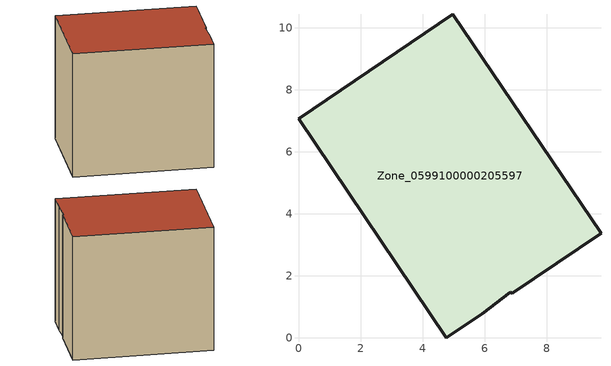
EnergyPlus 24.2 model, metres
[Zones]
Zone_0599100000205597
 floor ground (C_G): 6.9,1.44 6.83,1.47 5.92,0.78 4.77,0 0,7.07 4.98,10.43 9.76,3.37 z0
 wall outside (C_F): 6.9,1.44 9.76,3.37 4.98,10.43 0,7.07 4.77,0 5.92,0.78 6.83,1.47 6.9,1.44 z0:7.95
 roof outside (C_R): 6.83,1.47 6.9,1.44 9.76,3.37 4.98,10.43 0,7.07 4.77,0 5.92,0.78 z7.95
[BUILDING]
Pand.0599100000205597: North Axis=0; Terrain=City; Loads Convergence Tolerance Value=0.04; Temperature Convergence Tolerance Value=0.4; Solar Distribution=FullExterior; Maximum Number of Warmup Days=25; Minimum Number of Warmup Days=1
[Site:Location]
Rotterdam.The.Hague.AP_ZH_NLD Design_Conditions: Latitude=51.96; Longitude=4.45; Time Zone=1; Elevation=-4.5
[SITE:GROUNDTEMPERATURE:BUILDINGSURFACE]
18, 18, 18, 18, 18, 18, 18, 18, 18, 18, 18, 18
[MATERIAL] Thermal Absorptance=0.9; Solar Absorptance=0.7; Visible Absorptance=0.7
Name | Roughness | Thickness | Conductivity | Density | Specific Heat
G.TI.1965-1974 | MediumSmooth | 0.15 | 0.882353 | 540 | 1210
F.TI.1965-1974 | Rough | 0.3 | 0.697674 | 1920 | 840
R.TI.1965-1974 | MediumRough | 0.2 | 0.232558 | 1500 | 1000
[CONSTRUCTION]
C_G: G.TI.1965-1974
C_F: F.TI.1965-1974
C_R: R.TI.1965-1974
[ZONE]
Zone_0599100000205597: Type=1; Multiplier=1; Ceiling Height=Autocalculate; Volume=Autocalculate; Floor Area=autocalculate; Part of Total Floor Area=Yes
[ZONEINFILTRATION:DESIGNFLOWRATE]
Infil_Zone_0599100000205597: Zone or ZoneList or Space or SpaceList=Zone_0599100000205597; Schedule=AlwaysOn; Design Flow Rate Calculation Method=Flow/Area; Flow Rate per Floor Area=0.003; Constant Term Coefficient=1; Temperature Term Coefficient=0; Velocity Term Coefficient=0; Velocity Squared Term Coefficient=0
[HVACTEMPLATE:ZONE:IDEALLOADSAIRSYSTEM]
Zone_0599100000205597: Maximum Heating Supply Air Temperature=50; Minimum Cooling Supply Air Temperature=13; Maximum Heating Supply Air Humidity Ratio=0.0156; Minimum Cooling Supply Air Humidity Ratio=0.0077; Heating Limit=NoLimit; Cooling Limit=NoLimit; Dehumidification Control Type=ConstantSensibleHeatRatio; Cooling Sensible Heat Ratio=0.7; Dehumidification Setpoint=60; Humidification Control Type=None; Humidification Setpoint=30; Outdoor Air Method=None; Outdoor Air Flow Rate per Person=0.00944; Outdoor Air Flow Rate per Zone Floor Area=0; Outdoor Air Flow Rate per Zone=0; Demand Controlled Ventilation Type=None; Outdoor Air Economizer Type=NoEconomizer; Heat Recovery Type=None; Sensible Heat Recovery Effectiveness=0.7; Latent Heat Recovery Effectiveness=0.65
[ZONECONTROL:THERMOSTAT]
ThermostatControl_Zone_0599100000205597: Zone or ZoneList=Zone_0599100000205597; Control Type Schedule=DualSetpointControlType; Control 1=Thermostat_Zone_0599100000205597; Temperature Difference Between Cutout And Setpoint=0
[THERMOSTATSETPOINT:DUALSETPOINT]
Thermostat_Zone_0599100000205597: Heating Setpoint Temperature Schedule=HeatingSetpoint_Zone_0599100000205597; Cooling Setpoint Temperature Schedule=CoolingSetpoint_Zone_0599100000205597
[SCHEDULE:COMPACT]
HeatingSetpoint_Zone_0599100000205597: Through: 12/31, For: AllDays, Until: 24:00, 21
CoolingSetpoint_Zone_0599100000205597: Through: 12/31, For: AllDays, Until: 24:00, 24
DualSetpointControlType: Through: 12/31, For: AllDays, Until: 24:00, 4
AlwaysOn: Through: 12/31, For: AllDays, Until: 24:00, 1
